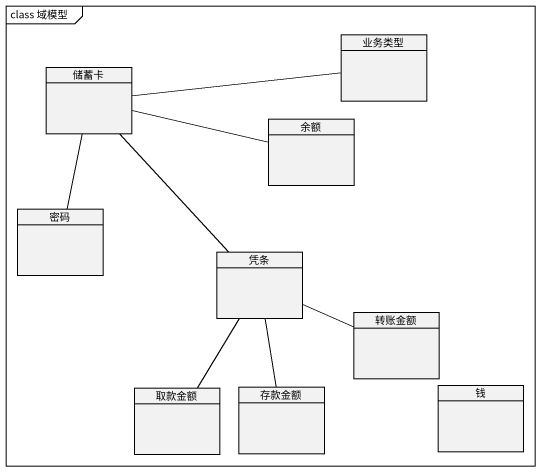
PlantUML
@startuml
mainframe class 域模型
hide circle
hide empty members
class 业务类型
class 储蓄卡
class 余额
class 密码
class 凭条
class 转账金额
class 取款金额
class 存款金额
class 钱
储蓄卡 -right- 业务类型
储蓄卡 -right- 余额
储蓄卡 -- 凭条
密码 -up- 储蓄卡
凭条 -- 取款金额
转账金额 -left- 凭条
存款金额 -up- 凭条
@enduml
